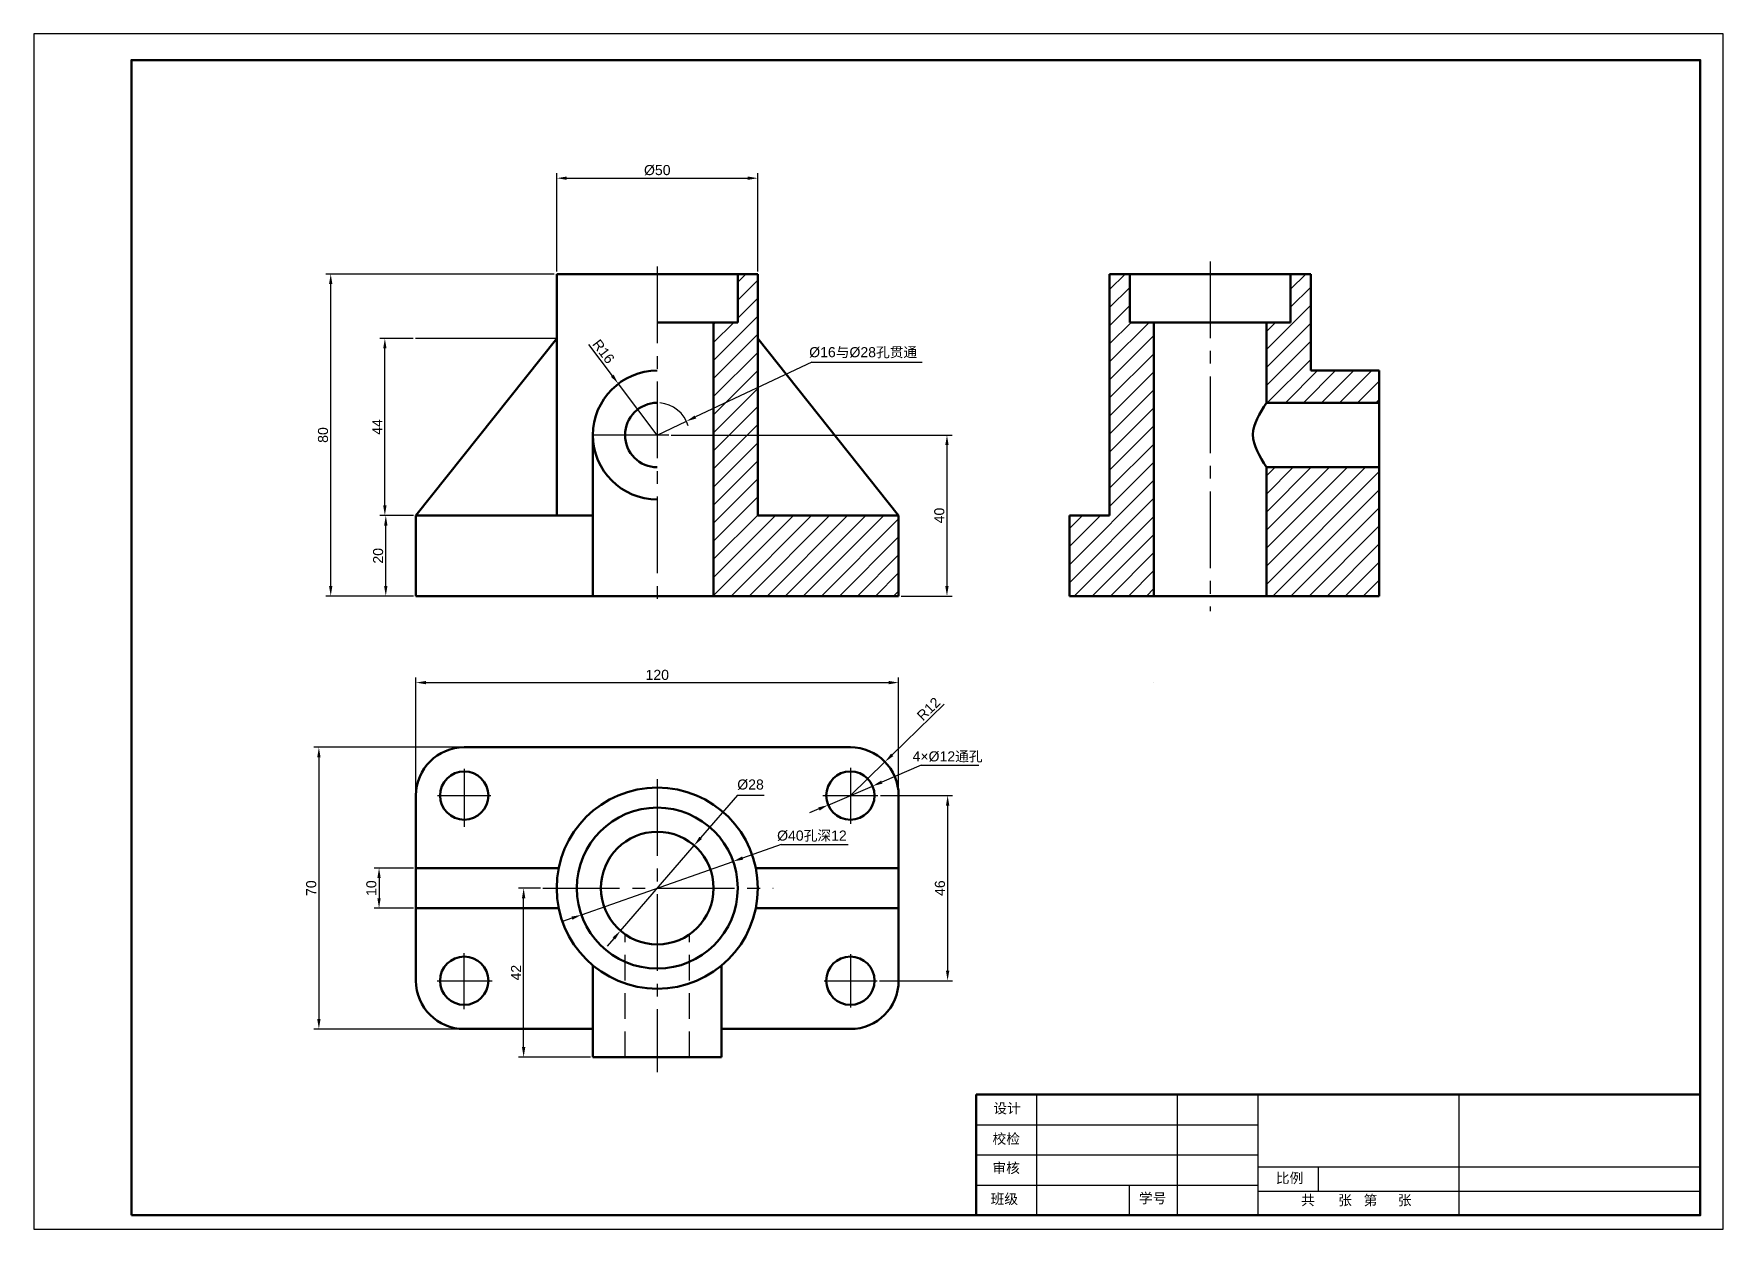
# Model space of a CAD drawing. Header units: millimetres. Extents: x 1660 to 2080, y 1838 to 2135.
import ezdxf

# ---------------------------------------------------------------- set-up
doc = ezdxf.new("R2010")
doc.units = ezdxf.units.MM
doc.linetypes.add('CENTER2', pattern=[28.575, 19.05, -3.175, 3.175, -3.175])
doc.linetypes.add('DASHED2', pattern=[9.525, 6.35, -3.175])
doc.layers.get('0').update_dxf_attribs({"lineweight": 25})
for name, color, linetype, lineweight in [('点画线', 1, 'CENTER2', 25), ('粗实线', 7, 'Continuous', 50), ('细实线', 3, 'Continuous', 25), ('虚线', 5, 'DASHED2', 25)]:
    doc.layers.add(name, color=color, linetype=linetype, lineweight=lineweight)
doc.styles.get("Standard").update_dxf_attribs({"font": 'arial.ttf'})
doc.dimstyles.new('ISO-25', dxfattribs={"dimtxt": 2.5, "dimasz": 2.5, "dimexe": 1.25, "dimexo": 0.625, "dimtad": 1, "dimtxsty": 'Standard', "dimcen": 2.5, "dimadec": 0, "dimazin": 0, "dimtfac": 1, "dimtmove": 0, "dimatfit": 3, "dimfxl": 1, "dimarcsym": 0})

# ---------------------------------------------------------------- blocks, each defined once
blk = doc.blocks.new('*D1')
at = {"layer": 'Defpoints', "color": 0, "transparency": 16777216}
for p in [(1840.48, 2099.28), (1790.48, 2075.47), (1840.48, 2075.47)]:
    blk.add_point(p, dxfattribs=at)
at = {"layer": '细实线', "color": 0, "lineweight": -2, "transparency": 16777216}
for p, q in [((1790.48, 2076.09), (1790.48, 2100.53)), ((1840.48, 2076.09), (1840.48, 2100.53)), ((1792.98, 2099.28), (1837.98, 2099.28))]:
    blk.add_line(p, q, dxfattribs=at)
at = {"layer": '细实线', "color": 0, "transparency": 16777216}
for points in [[(1792.98, 2099.7), (1792.98, 2098.87), (1790.48, 2099.28)], [(1837.98, 2099.7), (1837.98, 2098.87), (1840.48, 2099.28)]]:
    blk.add_solid(points, dxfattribs=at)
at = {"layer": '细实线', "color": 0, "transparency": 16777216, "insert": (1815.48, 2101.25), "char_height": 2.5, "attachment_point": 5}
blk.add_mtext('%%C50', dxfattribs=at)
blk = doc.blocks.new('*D2')
at = {"layer": 'Defpoints', "color": 0, "transparency": 16777216}
for p in [(1747.99, 2015.47), (1755.48, 2015.47), (1755.48, 1995.47)]:
    blk.add_point(p, dxfattribs=at)
at = {"layer": '细实线', "color": 0, "lineweight": -2, "transparency": 16777216}
for p, q in [((1754.85, 2015.47), (1746.74, 2015.47)), ((1747.99, 1997.97), (1747.99, 2012.97)), ((1754.85, 1995.47), (1746.74, 1995.47))]:
    blk.add_line(p, q, dxfattribs=at)
at = {"layer": '细实线', "color": 0, "transparency": 16777216}
for points in [[(1747.57, 2012.97), (1748.4, 2012.97), (1747.99, 2015.47)], [(1747.57, 1997.97), (1748.4, 1997.97), (1747.99, 1995.47)]]:
    blk.add_solid(points, dxfattribs=at)
at = {"layer": '细实线', "color": 0, "transparency": 16777216, "insert": (1746.08, 2005.47), "char_height": 2.5, "attachment_point": 5, "rotation": 90}
blk.add_mtext('20', dxfattribs=at)
blk = doc.blocks.new('*D3')
at = {"layer": 'Defpoints', "color": 0, "transparency": 16777216}
for p in [(1747.75, 2059.47), (1755.41, 2059.47), (1755.48, 2015.47)]:
    blk.add_point(p, dxfattribs=at)
at = {"layer": '细实线', "color": 0, "lineweight": -2, "transparency": 16777216}
for p, q in [((1754.79, 2059.47), (1746.5, 2059.47)), ((1747.75, 2017.97), (1747.75, 2056.97)), ((1754.85, 2015.47), (1746.5, 2015.47))]:
    blk.add_line(p, q, dxfattribs=at)
at = {"layer": '细实线', "color": 0, "transparency": 16777216}
for points in [[(1747.34, 2056.97), (1748.17, 2056.97), (1747.75, 2059.47)], [(1747.34, 2017.97), (1748.17, 2017.97), (1747.75, 2015.47)]]:
    blk.add_solid(points, dxfattribs=at)
at = {"layer": '细实线', "color": 0, "transparency": 16777216, "insert": (1745.88, 2037.47), "char_height": 2.5, "attachment_point": 5, "rotation": 90}
blk.add_mtext('44', dxfattribs=at)
blk = doc.blocks.new('*D4')
at = {"layer": 'Defpoints', "color": 0, "transparency": 16777216}
for p in [(1734.29, 2075.47), (1790.48, 2075.47), (1755.48, 1995.47)]:
    blk.add_point(p, dxfattribs=at)
at = {"layer": '细实线', "color": 0, "lineweight": -2, "transparency": 16777216}
for p, q in [((1789.85, 2075.47), (1733.04, 2075.47)), ((1734.29, 1997.97), (1734.29, 2072.97)), ((1754.85, 1995.47), (1733.04, 1995.47))]:
    blk.add_line(p, q, dxfattribs=at)
at = {"layer": '细实线', "color": 0, "transparency": 16777216}
for points in [[(1733.88, 2072.97), (1734.71, 2072.97), (1734.29, 2075.47)], [(1733.88, 1997.97), (1734.71, 1997.97), (1734.29, 1995.47)]]:
    blk.add_solid(points, dxfattribs=at)
at = {"layer": '细实线', "color": 0, "transparency": 16777216, "insert": (1732.39, 2035.47), "char_height": 2.5, "attachment_point": 5, "rotation": 90}
blk.add_mtext('80', dxfattribs=at)
blk = doc.blocks.new('*D5')
at = {"layer": 'Defpoints', "color": 0, "transparency": 16777216}
for p in [(1805.8, 2048.21), (1815.48, 2035.47)]:
    blk.add_point(p, dxfattribs=at)
at = {"layer": '细实线', "color": 0, "lineweight": -2, "transparency": 16777216}
for p, q in [((1798.41, 2057.94), (1804.29, 2050.2)), ((1815.48, 2035.47), (1805.8, 2048.21))]:
    blk.add_line(p, q, dxfattribs=at)
at = {"layer": '细实线', "color": 0, "transparency": 16777216}
blk.add_solid([(1804.62, 2050.45), (1803.96, 2049.95), (1805.8, 2048.21)], dxfattribs=at)
at = {"layer": '细实线', "color": 0, "transparency": 16777216, "insert": (1802.11, 2056.22), "char_height": 2.5, "attachment_point": 5, "rotation": 307.212}
blk.add_mtext('R16', dxfattribs=at)
blk = doc.blocks.new('*D8')
at = {"layer": 'Defpoints', "color": 0, "transparency": 16777216}
for p in [(1818.32, 2035.47), (1875.48, 1995.47), (1887.5, 1995.47)]:
    blk.add_point(p, dxfattribs=at)
at = {"layer": '细实线', "color": 0, "lineweight": -2, "transparency": 16777216}
for p, q in [((1818.95, 2035.47), (1888.75, 2035.47)), ((1887.5, 2032.97), (1887.5, 1997.97)), ((1876.1, 1995.47), (1888.75, 1995.47))]:
    blk.add_line(p, q, dxfattribs=at)
at = {"layer": '细实线', "color": 0, "transparency": 16777216}
for points in [[(1887.08, 2032.97), (1887.91, 2032.97), (1887.5, 2035.47)], [(1887.08, 1997.97), (1887.91, 1997.97), (1887.5, 1995.47)]]:
    blk.add_solid(points, dxfattribs=at)
at = {"layer": '细实线', "color": 0, "transparency": 16777216, "insert": (1885.6, 2015.47), "char_height": 2.5, "attachment_point": 5, "rotation": 90}
blk.add_mtext('40', dxfattribs=at)
blk = doc.blocks.new('*D10')
at = {"layer": 'Defpoints', "color": 0, "transparency": 16777216}
for p in [(1824.63, 1933.49), (1806.33, 1912.3)]:
    blk.add_point(p, dxfattribs=at)
at = {"layer": '细实线', "color": 0, "lineweight": -2, "transparency": 16777216}
for p, q in [((1835.43, 1946), (1826.26, 1935.38)), ((1806.33, 1912.3), (1824.63, 1933.49)), ((1804.7, 1910.4), (1803.06, 1908.51))]:
    blk.add_line(p, q, dxfattribs=at)
at = {"layer": '细实线', "color": 0, "transparency": 16777216}
for points in [[(1825.95, 1935.65), (1826.58, 1935.11), (1824.63, 1933.49)], [(1804.38, 1910.68), (1805.01, 1910.13), (1806.33, 1912.3)]]:
    blk.add_solid(points, dxfattribs=at)
blk = doc.blocks.new('*D11')
at = {"layer": 'Defpoints', "color": 0, "transparency": 16777216}
for p in [(1834.35, 1929.53), (1796.61, 1916.25)]:
    blk.add_point(p, dxfattribs=at)
at = {"layer": '细实线', "color": 0, "lineweight": -2, "transparency": 16777216}
for p, q in [((1846.24, 1933.72), (1836.7, 1930.36)), ((1796.61, 1916.25), (1834.35, 1929.53)), ((1794.26, 1915.42), (1791.9, 1914.59))]:
    blk.add_line(p, q, dxfattribs=at)
at = {"layer": '细实线', "color": 0, "transparency": 16777216}
for points in [[(1836.56, 1930.76), (1836.84, 1929.97), (1834.35, 1929.53)], [(1794.12, 1915.81), (1794.39, 1915.03), (1796.61, 1916.25)]]:
    blk.add_solid(points, dxfattribs=at)
blk = doc.blocks.new('*D12')
at = {"layer": 'Defpoints', "color": 0, "transparency": 16777216}
for p in [(1875.48, 1973.96), (1755.48, 1945.89), (1875.48, 1945.89)]:
    blk.add_point(p, dxfattribs=at)
at = {"layer": '细实线', "color": 0, "lineweight": -2, "transparency": 16777216}
for p, q in [((1755.48, 1946.52), (1755.48, 1975.21)), ((1875.48, 1946.52), (1875.48, 1975.21)), ((1757.98, 1973.96), (1872.98, 1973.96))]:
    blk.add_line(p, q, dxfattribs=at)
at = {"layer": '细实线', "color": 0, "transparency": 16777216}
for points in [[(1757.98, 1974.37), (1757.98, 1973.54), (1755.48, 1973.96)], [(1872.98, 1974.37), (1872.98, 1973.54), (1875.48, 1973.96)]]:
    blk.add_solid(points, dxfattribs=at)
at = {"layer": '细实线', "color": 0, "transparency": 16777216, "insert": (1815.48, 1975.86), "char_height": 2.5, "attachment_point": 5}
blk.add_mtext('120', dxfattribs=at)
blk = doc.blocks.new('*D13')
at = {"layer": 'Defpoints', "color": 0, "transparency": 16777216}
for p in [(1767.48, 1957.89), (1731.35, 1887.89), (1767.48, 1887.89)]:
    blk.add_point(p, dxfattribs=at)
at = {"layer": '细实线', "color": 0, "lineweight": -2, "transparency": 16777216}
for p, q in [((1766.85, 1957.89), (1730.1, 1957.89)), ((1731.35, 1955.39), (1731.35, 1890.39)), ((1766.85, 1887.89), (1730.1, 1887.89))]:
    blk.add_line(p, q, dxfattribs=at)
at = {"layer": '细实线', "color": 0, "transparency": 16777216}
for points in [[(1730.94, 1955.39), (1731.77, 1955.39), (1731.35, 1957.89)], [(1730.94, 1890.39), (1731.77, 1890.39), (1731.35, 1887.89)]]:
    blk.add_solid(points, dxfattribs=at)
at = {"layer": '细实线', "color": 0, "transparency": 16777216, "insert": (1729.45, 1922.89), "char_height": 2.5, "attachment_point": 5, "rotation": 90}
blk.add_mtext('70', dxfattribs=at)
blk = doc.blocks.new('*D14')
at = {"layer": 'Defpoints', "color": 0, "transparency": 16777216}
for p in [(1755.48, 1927.89), (1746.31, 1917.89), (1755.48, 1917.89)]:
    blk.add_point(p, dxfattribs=at)
at = {"layer": '细实线', "color": 0, "lineweight": -2, "transparency": 16777216}
for p, q in [((1754.85, 1927.89), (1745.06, 1927.89)), ((1746.31, 1925.39), (1746.31, 1920.39)), ((1754.85, 1917.89), (1745.06, 1917.89))]:
    blk.add_line(p, q, dxfattribs=at)
at = {"layer": '细实线', "color": 0, "transparency": 16777216}
for points in [[(1745.89, 1925.39), (1746.72, 1925.39), (1746.31, 1927.89)], [(1745.89, 1920.39), (1746.72, 1920.39), (1746.31, 1917.89)]]:
    blk.add_solid(points, dxfattribs=at)
at = {"layer": '细实线', "color": 0, "transparency": 16777216, "insert": (1744.4, 1922.89), "char_height": 2.5, "attachment_point": 5, "rotation": 90}
blk.add_mtext('10', dxfattribs=at)
blk = doc.blocks.new('*D15')
at = {"layer": 'Defpoints', "color": 0, "transparency": 16777216}
for p in [(1782.25, 1922.89), (1787.06, 1922.89), (1799.48, 1880.89)]:
    blk.add_point(p, dxfattribs=at)
at = {"layer": '细实线', "color": 0, "lineweight": -2, "transparency": 16777216}
for p, q in [((1786.44, 1922.89), (1781, 1922.89)), ((1782.25, 1883.39), (1782.25, 1920.39)), ((1798.85, 1880.89), (1781, 1880.89))]:
    blk.add_line(p, q, dxfattribs=at)
at = {"layer": '细实线', "color": 0, "transparency": 16777216}
for points in [[(1781.84, 1920.39), (1782.67, 1920.39), (1782.25, 1922.89)], [(1781.84, 1883.39), (1782.67, 1883.39), (1782.25, 1880.89)]]:
    blk.add_solid(points, dxfattribs=at)
at = {"layer": '细实线', "color": 0, "transparency": 16777216, "insert": (1780.37, 1901.89), "char_height": 2.5, "attachment_point": 5, "rotation": 90}
blk.add_mtext('42', dxfattribs=at)
blk = doc.blocks.new('*D16')
at = {"layer": 'Defpoints', "color": 0, "transparency": 16777216}
for p in [(1870.31, 1945.89), (1870.11, 1899.89), (1887.66, 1899.89)]:
    blk.add_point(p, dxfattribs=at)
at = {"layer": '细实线', "color": 0, "lineweight": -2, "transparency": 16777216}
for p, q in [((1870.94, 1945.89), (1888.91, 1945.89)), ((1887.66, 1943.39), (1887.66, 1902.39)), ((1870.74, 1899.89), (1888.91, 1899.89))]:
    blk.add_line(p, q, dxfattribs=at)
at = {"layer": '细实线', "color": 0, "transparency": 16777216}
for points in [[(1887.24, 1943.39), (1888.08, 1943.39), (1887.66, 1945.89)], [(1887.24, 1902.39), (1888.08, 1902.39), (1887.66, 1899.89)]]:
    blk.add_solid(points, dxfattribs=at)
at = {"layer": '细实线', "color": 0, "transparency": 16777216, "insert": (1885.76, 1922.89), "char_height": 2.5, "attachment_point": 5, "rotation": 90}
blk.add_mtext('46', dxfattribs=at)
blk = doc.blocks.new('*D21')
at = {"layer": 'Defpoints', "color": 0, "transparency": 16777216}
for p in [(1869, 1948.25), (1857.96, 1943.54)]:
    blk.add_point(p, dxfattribs=at)
at = {"layer": '细实线', "color": 0, "lineweight": -2, "transparency": 16777216}
for p, q in [((1881.12, 1953.42), (1871.3, 1949.23)), ((1857.96, 1943.54), (1869, 1948.25)), ((1855.66, 1942.56), (1853.36, 1941.57))]:
    blk.add_line(p, q, dxfattribs=at)
at = {"layer": '细实线', "color": 0, "transparency": 16777216}
for points in [[(1871.13, 1949.61), (1871.46, 1948.85), (1869, 1948.25)], [(1855.5, 1942.94), (1855.83, 1942.17), (1857.96, 1943.54)]]:
    blk.add_solid(points, dxfattribs=at)
blk = doc.blocks.new('*D22')
at = {"layer": 'Defpoints', "color": 0, "transparency": 16777216}
for p in [(1872.08, 1954.26), (1863.48, 1945.89)]:
    blk.add_point(p, dxfattribs=at)
at = {"layer": '细实线', "color": 0, "lineweight": -2, "transparency": 16777216}
for p, q in [((1886.82, 1968.58), (1873.88, 1956)), ((1863.48, 1945.89), (1872.08, 1954.26))]:
    blk.add_line(p, q, dxfattribs=at)
at = {"layer": '细实线', "color": 0, "transparency": 16777216}
blk.add_solid([(1873.59, 1956.3), (1874.17, 1955.7), (1872.08, 1954.26)], dxfattribs=at)
at = {"layer": '细实线', "color": 0, "transparency": 16777216, "insert": (1882.93, 1967.42), "char_height": 2.5, "attachment_point": 5, "rotation": 44.1949}
blk.add_mtext('R12', dxfattribs=at)
blk = doc.blocks.new('*D23')
at = {"layer": 'Defpoints', "color": 0, "transparency": 16777216}
for p in [(1822.71, 2038.88), (1815.48, 2035.47)]:
    blk.add_point(p, dxfattribs=at)
at = {"layer": '细实线', "color": 0, "lineweight": -2, "transparency": 16777216}
for p, q in [((1853.87, 2053.58), (1824.98, 2039.95)), ((1815.48, 2035.47), (1822.71, 2038.88))]:
    blk.add_line(p, q, dxfattribs=at)
blk.add_arc((1815.48, 2035.47), 8, 16.3041, 85.5238, dxfattribs=at)
at = {"layer": '细实线', "color": 0, "transparency": 16777216}
blk.add_solid([(1824.8, 2040.33), (1825.15, 2039.57), (1822.71, 2038.88)], dxfattribs=at)

msp = doc.modelspace()

# ---------------------------------------------------------------- hatches: boundary and pattern name
h = msp.add_hatch()
h.set_pattern_fill('ANSI31', color=256)
h.paths.add_polyline_path([(1840.48, 2075.468), (1835.48, 2075.468), (1835.48, 2063.468), (1829.48, 2063.468), (1829.48, 1995.468), (1875.48, 1995.468), (1875.48, 2015.468), (1840.48, 2015.468)])
h.paths.add_polyline_path([(1938.935, 2063.468), (1932.935, 2063.468), (1932.935, 2075.468), (1927.935, 2075.468), (1927.935, 2015.468), (1917.935, 2015.468), (1917.935, 1995.468), (1938.935, 1995.468)])
h.paths.add_polyline_path([(1994.935, 2051.468), (1977.935, 2051.468), (1977.935, 2075.468), (1972.935, 2075.468), (1972.935, 2063.468), (1966.935, 2063.468), (1966.935, 2043.468), (1994.935, 2043.468)])
h.paths.add_polyline_path([(1994.935, 2027.468), (1966.935, 2027.468), (1966.935, 1995.468), (1994.935, 1995.468)])

# ---------------------------------------------------------------- linework, layer by layer
for p, q in [((1790.48, 2075.468), (1815.48, 2075.468)), ((1815.48, 1995.468), (1815.48, 1995.468)), ((1938.935, 1973.948), (1938.935, 1973.948)), ((1767.48, 1945.893), (1767.48, 1945.893)), ((1767.48, 1945.893), (1767.48, 1945.893)), ((1767.48, 1945.893), (1767.48, 1945.893)), ((1767.48, 1945.893), (1767.48, 1945.893)), ((1767.48, 1945.893), (1767.48, 1945.893)), ((1767.48, 1945.893), (1767.48, 1945.893)), ((1767.48, 1945.893), (1767.48, 1945.893)), ((1767.48, 1945.893), (1767.48, 1945.893)), ((1767.48, 1945.893), (1767.48, 1945.893)), ((1767.48, 1945.893), (1767.48, 1945.893)), ((1863.48, 1945.893), (1863.48, 1945.893)), ((1815.48, 1922.893), (1815.48, 1922.893)), ((1909.755, 1871.621), (1909.755, 1841.621)), ((1944.755, 1871.621), (1944.755, 1841.621)), ((1964.755, 1871.621), (1964.755, 1841.621)), ((2014.755, 1871.621), (2014.755, 1841.621)), ((1894.755, 1864.121), (1964.755, 1864.121)), ((1894.755, 1856.621), (1964.755, 1856.621)), ((1964.755, 1853.621), (2074.755, 1853.621)), ((1964.755, 1853.621), (1964.755, 1847.621)), ((1979.755, 1853.621), (1979.755, 1847.621)), ((1894.755, 1849.121), (1964.755, 1849.121)), ((1932.755, 1849.121), (1932.755, 1841.621)), ((1964.755, 1847.621), (2074.755, 1847.621)), ((2074.755, 1841.621), (2014.755, 1841.621))]:
    msp.add_line(p, q)
at = {"layer": '点画线'}
for p, q in [((1815.48, 2077.31), (1815.48, 1993.292)), ((1952.935, 2078.602), (1952.935, 1991.713)), ((1818.325, 2035.468), (1797.076, 2035.468)), ((1767.48, 1952.546), (1767.48, 1938.12)), ((1815.48, 1949.956), (1815.48, 1877.189)), ((1863.48, 1952.762), (1863.48, 1938.9)), ((1760.819, 1945.893), (1774.108, 1945.893)), ((1856.604, 1945.893), (1870.312, 1945.893)), ((1787.065, 1922.893), (1844.324, 1922.893)), ((1767.48, 1892.84), (1767.48, 1906.732)), ((1863.48, 1906.504), (1863.48, 1893.223)), ((1760.722, 1899.893), (1774.407, 1899.893)), ((1856.993, 1899.893), (1870.113, 1899.893))]:
    msp.add_line(p, q, dxfattribs=at)
at = {"layer": '粗实线'}
for p, q in [((1790.48, 2075.468), (1840.48, 2075.468)), ((1790.48, 2075.468), (1790.48, 2015.468)), ((1835.48, 2063.468), (1835.48, 2075.468)), ((1840.48, 2075.468), (1840.48, 2015.468)), ((1927.935, 2075.468), (1977.935, 2075.468)), ((1927.935, 2075.468), (1927.935, 2015.468)), ((1932.935, 2075.468), (1932.935, 2063.468)), ((1972.935, 2063.468), (1972.935, 2075.468)), ((1977.935, 2075.468), (1977.935, 2051.468)), ((1815.48, 2063.468), (1835.48, 2063.468)), ((1829.48, 2063.468), (1829.48, 1995.468)), ((1932.935, 2063.468), (1972.935, 2063.468)), ((1938.935, 2063.468), (1938.935, 1995.468)), ((1966.935, 2063.468), (1966.935, 2043.468)), ((1790.48, 2059.468), (1755.48, 2015.468)), ((1840.48, 2059.468), (1875.48, 2015.468)), ((1977.935, 2051.468), (1994.935, 2051.468)), ((1994.935, 1995.468), (1994.935, 2051.468)), ((1966.935, 2043.468), (1994.935, 2043.468)), ((1799.48, 2035.468), (1799.48, 1995.468)), ((1966.935, 2027.468), (1994.935, 2027.468)), ((1966.935, 2027.468), (1966.935, 1995.468)), ((1755.48, 2015.468), (1799.48, 2015.468)), ((1755.48, 2015.468), (1755.48, 1995.468)), ((1875.48, 2015.468), (1840.48, 2015.468)), ((1875.48, 1995.468), (1875.48, 2015.468)), ((1917.935, 1995.468), (1917.935, 2015.468)), ((1917.935, 2015.468), (1927.935, 2015.468)), ((1755.48, 1995.468), (1875.48, 1995.468)), ((1952.935, 1995.468), (1917.935, 1995.468)), ((1952.935, 1995.468), (1994.935, 1995.468)), ((1767.48, 1957.893), (1863.48, 1957.893)), ((1755.48, 1945.893), (1755.48, 1899.893)), ((1875.48, 1899.893), (1875.48, 1945.893)), ((1755.48, 1927.893), (1790.985, 1927.893)), ((1839.975, 1927.893), (1875.48, 1927.893)), ((1790.985, 1917.893), (1755.48, 1917.893)), ((1839.975, 1917.893), (1875.48, 1917.893)), ((1799.48, 1903.683), (1799.48, 1880.893)), ((1831.48, 1880.893), (1831.48, 1903.683)), ((1767.48, 1887.893), (1799.48, 1887.893)), ((1831.48, 1887.893), (1863.48, 1887.893)), ((1799.48, 1880.893), (1831.48, 1880.893)), ((2074.755, 1871.621), (1894.755, 1871.621)), ((1894.755, 1871.621), (1894.755, 1841.621)), ((2074.755, 1841.621), (1894.755, 1841.621))]:
    msp.add_line(p, q, dxfattribs=at)
msp.add_lwpolyline([(1684.755, 1841.621), (2074.755, 1841.621), (2074.755, 2128.621), (1684.755, 2128.621)], close=True, dxfattribs=at)
for centre, radius in [((1767.48, 1945.893), 6), ((1863.48, 1945.893), 6), ((1815.48, 1922.893), 25), ((1815.48, 1922.893), 20), ((1815.48, 1922.893), 14), ((1767.48, 1899.893), 6), ((1863.48, 1899.893), 6)]:
    msp.add_circle(centre, radius, dxfattribs=at)
for centre, radius, start, end in [((1815.48, 2035.468), 16, 90, 270), ((1815.48, 2035.468), 8, 90, 270), ((1767.48, 1945.893), 12, 90, 180), ((1863.48, 1945.893), 12, 0, 90), ((1767.48, 1899.893), 12, 180, 270), ((1863.48, 1899.893), 12, 270, 0)]:
    msp.add_arc(centre, radius, start, end, dxfattribs=at)
msp.add_spline([(1966.935, 2043.468), (1963.575, 2035.571), (1966.935, 2027.468)], degree=3, dxfattribs=at)
at = {"layer": '细实线'}
for p, q in [((1790.48, 2059.468), (1755.412, 2059.468)), ((1853.865, 2053.578), (1881.307, 2053.578)), ((1881.124, 1953.424), (1895.403, 1953.424)), ((1835.431, 1945.999), (1842.021, 1945.999)), ((1846.239, 1933.72), (1862.923, 1933.72))]:
    msp.add_line(p, q, dxfattribs=at)
msp.add_lwpolyline([(1660.476, 1838.154), (2080.476, 1838.154), (2080.476, 2135.154), (1660.476, 2135.154)], close=True, dxfattribs=at)
at = {"layer": '虚线'}
for p, q in [((1807.48, 1880.893), (1807.48, 1911.403)), ((1823.48, 1880.893), (1823.48, 1911.403))]:
    msp.add_line(p, q, dxfattribs=at)

# ---------------------------------------------------------------- texts
at = {"char_height": 2.5, "attachment_point": 1}
for s, width, heights, insert in [('\\pi4.09916;{\\fSimSun|b0|i0|c134|p2;设计}', 15, [7.5], (1894.923, 1869.437)), ('\\pi4.07821;{\\fSimSun|b0|i0|c134|p2;校检}', 15, [0], (1894.755, 1861.876)), ('\\pi4.18994;{\\fSimSun|b0|i0|c134|p2;审核}', 15, [0], (1894.602, 1854.618)), ('\\pi4.33659;{\\fSimSun|b0|i0|c134|p2;比例}', 15, [0], (1964.923, 1852.109)), ('\\pi4.09916;{\\fSimSun|b0|i0|c134|p2;班级}', 15, [0], (1894.25, 1846.937)), ('\\pi2.64106;{\\fSimSun|b0|i0|c134|p2;学号}', 12, [0], (1932.587, 1847.105)), ('\\pi10.94079;{\\fSimSun|b0|i0|c134|p2;共}      {\\fSimSun|b0|i0|c134|p2;张}   {\\fSimSun|b0|i0|c134|p2;第   张}     ', 50, [0], (1964.587, 1846.613))]:
    msp.add_mtext_dynamic_manual_height_columns(s, width=width, gutter_width=12.5, heights=heights, dxfattribs=dict(at, insert=insert))
at = {"layer": '细实线', "char_height": 2.5, "attachment_point": 1}
for s, width, insert in [('%%C16{\\fSimSun|b0|i0|c134|p2;与}%%C28{\\fSimSun|b0|i0|c134|p2;孔贯通}', 28.05897, (1853.248, 2057.302)), ('4×%%C12{\\fSimSun|b0|i0|c134|p2;通孔}', 20.6154, (1878.948, 1956.88)), ('%%C28', 3.3627, (1835.363, 1949.888)), ('%%C40{\\fSimSun|b0|i0|c134|p2;孔深}12', 19.97291, (1845.273, 1937.202))]:
    msp.add_mtext_dynamic_manual_height_columns(s, width=width, gutter_width=12.5, heights=[0], dxfattribs=dict(at, insert=insert))

# ---------------------------------------------------------------- dimensions: what is measured, and where the dimension line sits
at = {"layer": '细实线'}
dim = msp.add_linear_dim(base=(1840.48, 2099.282), p1=(1790.48, 2075.468), p2=(1840.48, 2075.468), text='%%C<>', dimstyle='ISO-25', dxfattribs=at)
dim.commit()
dim.dimension.update_dxf_attribs({"geometry": '*D1', "text_midpoint": (1815.48, 2099.282), "dimtype": 160})
for base, p1, p2, angle, picture, middle in [((1734.294, 2075.468), (1755.48, 1995.468), (1790.48, 2075.468), 90, '*D4', (1732.392, 2035.468)), ((1747.754, 2059.468), (1755.48, 2015.468), (1755.412, 2059.468), 90, '*D3', (1745.879, 2037.468)), ((1887.497, 1995.468), (1818.325, 2035.468), (1875.48, 1995.468), 270, '*D8', (1885.596, 2015.468)), ((1747.986, 2015.468), (1755.48, 1995.468), (1755.48, 2015.468), 90, '*D2', (1746.084, 2005.468)), ((1731.352, 1887.893), (1767.48, 1957.893), (1767.48, 1887.893), 90, '*D13', (1729.451, 1922.893)), ((1887.659, 1899.893), (1870.312, 1945.893), (1870.113, 1899.893), 90, '*D16', (1885.757, 1922.893)), ((1746.305, 1917.893), (1755.48, 1927.893), (1755.48, 1917.893), 90, '*D14', (1744.404, 1922.893)), ((1782.254, 1922.893), (1799.48, 1880.893), (1787.065, 1922.893), 90, '*D15', (1780.374, 1901.893))]:
    dim = msp.add_linear_dim(base=base, p1=p1, p2=p2, angle=angle, dimstyle='ISO-25', dxfattribs=at)
    dim.commit()
    dim.dimension.update_dxf_attribs({"geometry": picture, "text_midpoint": middle})
dim = msp.add_radius_dim(center=(1815.48, 2035.468), mpoint=(1805.804, 2048.211), dimstyle='ISO-25', dxfattribs=at)
dim.commit()
dim.dimension.update_dxf_attribs({"geometry": '*D5', "text_midpoint": (1802.11, 2056.219)})
dim = msp.add_radius_dim(center=(1815.48, 2035.468), mpoint=(1822.715, 2038.882), text=' ', dimstyle='ISO-25', dxfattribs=at)
dim.commit()
dim.dimension.update_dxf_attribs({"geometry": '*D23', "text_midpoint": (1853.865, 2053.578), "dimtype": 164})
dim = msp.add_linear_dim(base=(1875.48, 1973.958), p1=(1755.48, 1945.893), p2=(1875.48, 1945.893), dimstyle='ISO-25', dxfattribs=at)
dim.commit()
dim.dimension.update_dxf_attribs({"geometry": '*D12', "text_midpoint": (1815.48, 1975.859)})
dim = msp.add_radius_dim(center=(1863.48, 1945.893), mpoint=(1872.083, 1954.258), dimstyle='ISO-25', dxfattribs=at)
dim.commit()
dim.dimension.update_dxf_attribs({"geometry": '*D22', "text_midpoint": (1884.238, 1966.076), "dimtype": 164})
for p1, p2, picture, middle in [((1857.961, 1943.537), (1868.998, 1948.248), '*D21', (1881.124, 1953.424)), ((1806.33, 1912.296), (1824.629, 1933.489), '*D10', (1835.431, 1945.999)), ((1796.614, 1916.252), (1834.345, 1929.533), '*D11', (1846.239, 1933.72))]:
    dim = msp.add_diameter_dim_2p(p1=p1, p2=p2, text=' ', dimstyle='ISO-25', dxfattribs=at)
    dim.commit()
    dim.dimension.update_dxf_attribs({"geometry": picture, "text_midpoint": middle, "dimtype": 163})

doc.saveas('drawing.dxf')
